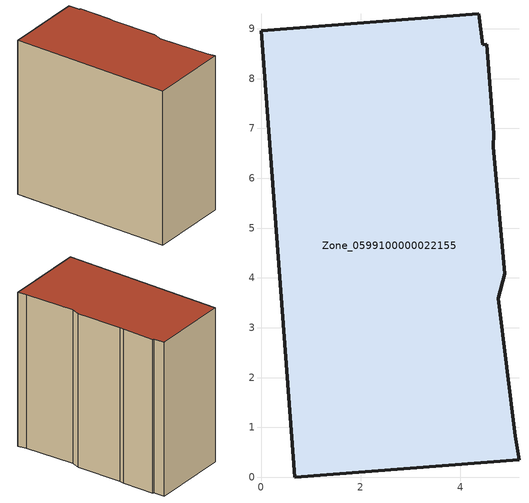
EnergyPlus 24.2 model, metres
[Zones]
Zone_0599100000022155
 floor ground (C_G): 4.53,8.69 4.67,6.89 4.66,6.64 4.89,4.08 4.76,3.6 5.1,0.82 5.18,0.35 0.68,0 0,8.96 4.37,9.3 4.45,8.68 z0
 wall outside (C_F): 0.68,0 5.18,0.35 5.1,0.82 4.76,3.6 4.89,4.08 4.66,6.64 4.67,6.89 4.53,8.69 4.45,8.68 4.37,9.3 0,8.96 0.68,0 z0:8.85
 roof outside (C_R): 4.67,6.89 4.53,8.69 4.45,8.68 4.37,9.3 0,8.96 0.68,0 5.18,0.35 5.1,0.82 4.76,3.6 4.89,4.08 4.66,6.64 z8.85
[BUILDING]
Pand.0599100000022155: North Axis=0; Terrain=City; Loads Convergence Tolerance Value=0.04; Temperature Convergence Tolerance Value=0.4; Solar Distribution=FullExterior; Maximum Number of Warmup Days=25; Minimum Number of Warmup Days=1
[Site:Location]
Rotterdam.The.Hague.AP_ZH_NLD Design_Conditions: Latitude=51.96; Longitude=4.45; Time Zone=1; Elevation=-4.5
[SITE:GROUNDTEMPERATURE:BUILDINGSURFACE]
18, 18, 18, 18, 18, 18, 18, 18, 18, 18, 18, 18
[MATERIAL] Thermal Absorptance=0.9; Solar Absorptance=0.7; Visible Absorptance=0.7
Name | Roughness | Thickness | Conductivity | Density | Specific Heat
G.TC.1946-1964 | MediumSmooth | 0.15 | 1 | 540 | 1210
F.TC.1946-1964 | Rough | 0.3 | 0.857143 | 1920 | 840
R.TC.1946-1964 | MediumRough | 0.2 | 0.235294 | 1500 | 1000
[CONSTRUCTION]
C_G: G.TC.1946-1964
C_F: F.TC.1946-1964
C_R: R.TC.1946-1964
[ZONE]
Zone_0599100000022155: Type=1; Multiplier=1; Ceiling Height=Autocalculate; Volume=Autocalculate; Floor Area=autocalculate; Part of Total Floor Area=Yes
[ZONEINFILTRATION:DESIGNFLOWRATE]
Infil_Zone_0599100000022155: Zone or ZoneList or Space or SpaceList=Zone_0599100000022155; Schedule=AlwaysOn; Design Flow Rate Calculation Method=Flow/Area; Flow Rate per Floor Area=0.003; Constant Term Coefficient=1; Temperature Term Coefficient=0; Velocity Term Coefficient=0; Velocity Squared Term Coefficient=0
[HVACTEMPLATE:ZONE:IDEALLOADSAIRSYSTEM]
Zone_0599100000022155: Maximum Heating Supply Air Temperature=50; Minimum Cooling Supply Air Temperature=13; Maximum Heating Supply Air Humidity Ratio=0.0156; Minimum Cooling Supply Air Humidity Ratio=0.0077; Heating Limit=NoLimit; Cooling Limit=NoLimit; Dehumidification Control Type=ConstantSensibleHeatRatio; Cooling Sensible Heat Ratio=0.7; Dehumidification Setpoint=60; Humidification Control Type=None; Humidification Setpoint=30; Outdoor Air Method=None; Outdoor Air Flow Rate per Person=0.00944; Outdoor Air Flow Rate per Zone Floor Area=0; Outdoor Air Flow Rate per Zone=0; Demand Controlled Ventilation Type=None; Outdoor Air Economizer Type=NoEconomizer; Heat Recovery Type=None; Sensible Heat Recovery Effectiveness=0.7; Latent Heat Recovery Effectiveness=0.65
[ZONECONTROL:THERMOSTAT]
ThermostatControl_Zone_0599100000022155: Zone or ZoneList=Zone_0599100000022155; Control Type Schedule=DualSetpointControlType; Control 1=Thermostat_Zone_0599100000022155; Temperature Difference Between Cutout And Setpoint=0
[THERMOSTATSETPOINT:DUALSETPOINT]
Thermostat_Zone_0599100000022155: Heating Setpoint Temperature Schedule=HeatingSetpoint_Zone_0599100000022155; Cooling Setpoint Temperature Schedule=CoolingSetpoint_Zone_0599100000022155
[SCHEDULE:COMPACT]
HeatingSetpoint_Zone_0599100000022155: Through: 12/31, For: AllDays, Until: 24:00, 21
CoolingSetpoint_Zone_0599100000022155: Through: 12/31, For: AllDays, Until: 24:00, 24
DualSetpointControlType: Through: 12/31, For: AllDays, Until: 24:00, 4
AlwaysOn: Through: 12/31, For: AllDays, Until: 24:00, 1
